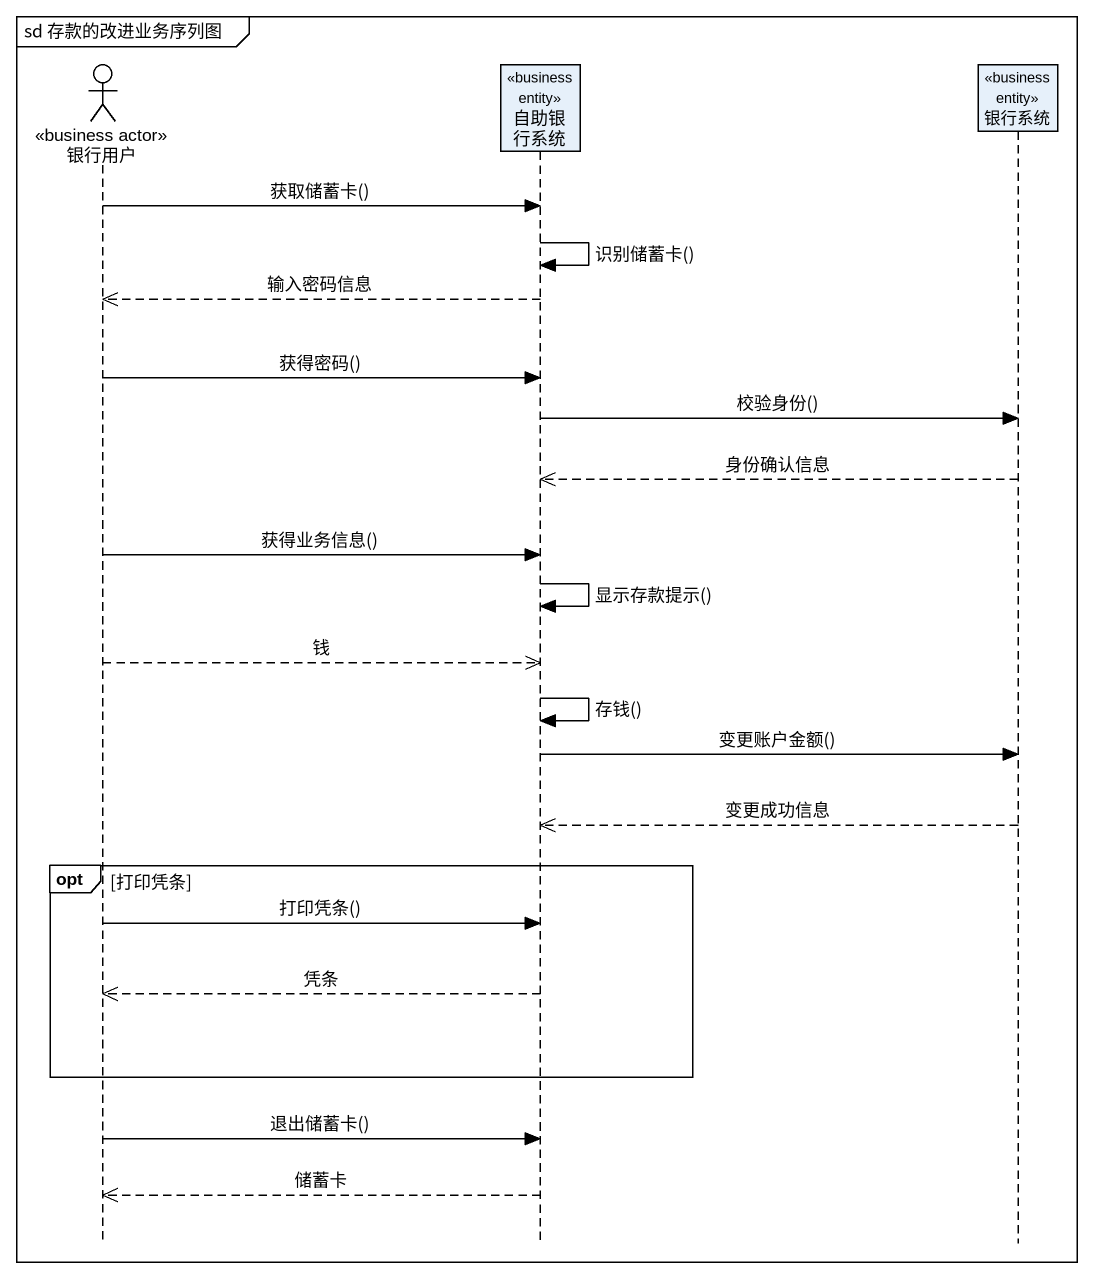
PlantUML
@startuml
mainframe sd 存款的改进业务序列图
hide footbox
actor 银行用户 <<business actor>>
participant 自助银行系统 <<business entity>>
participant 银行系统 <<business entity>>

银行用户 -> 自助银行系统 : 获取储蓄卡()
自助银行系统 -> 自助银行系统 : 识别储蓄卡()
自助银行系统 -->> 银行用户 : 输入密码信息
银行用户 -> 自助银行系统 : 获得密码()
自助银行系统 -> 银行系统 : 校验身份()
银行系统 -->> 自助银行系统 : 身份确认信息
银行用户 -> 自助银行系统 : 获得业务信息()
自助银行系统 -> 自助银行系统 : 显示存款提示()
银行用户 -->> 自助银行系统 : 钱
自助银行系统 -> 自助银行系统 : 存钱()
自助银行系统 -> 银行系统 : 变更账户金额()
银行系统 -->> 自助银行系统 : 变更成功信息
opt 打印凭条
  银行用户 -> 自助银行系统 : 打印凭条()
  自助银行系统 -->> 银行用户 : 凭条
end
银行用户 -> 自助银行系统 : 退出储蓄卡()
自助银行系统 -->> 银行用户 : 储蓄卡
@enduml
